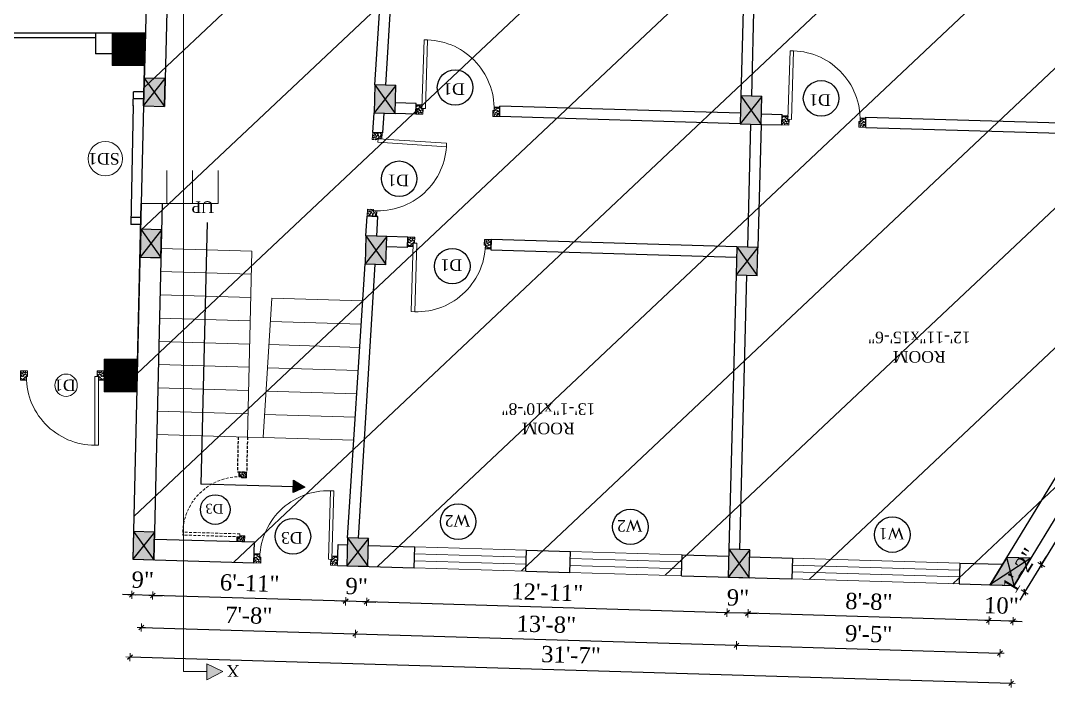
# Model space of a CAD drawing. Header units: inches. Extents: x 4069 to 291496, y -47643 to 12535.
# Drawn here: x 134116.1 to 134558, y -20107.7 to -19820.9 of the extents above; entities that cross this region are included whole.
import ezdxf

# ---------------------------------------------------------------- set-up
doc = ezdxf.new("R2010")
doc.units = ezdxf.units.IN
doc.header["$LTSCALE"] = 5
doc.header["$MEASUREMENT"] = 0
doc.linetypes.add('HIDDEN', pattern=[0.375, 0.25, -0.125])
for name, color, linetype, lineweight in [('A-WALL', 7, 'Continuous', 9), ('Dimension', 7, 'Continuous', 18), ('DOOR', 62, 'Continuous', 0), ('Dw', 2, 'Continuous', 18), ('tefriş', 30, 'Continuous', 9)]:
    doc.layers.add(name, color=color, linetype=linetype, lineweight=lineweight)
doc.layers.add('dim line', color=7, linetype='Continuous', lineweight=15, true_color=0xfab2b2)
doc.layers.add('TEXT', color=6, linetype='Continuous')
doc.layers.add('WALL', color=7, linetype='Continuous')
doc.styles.add('ordinary', font='times.ttf')
doc.dimstyles.new('Copy of 96', dxfattribs={"dimtxt": 7, "dimasz": 4, "dimexe": 0.5, "dimexo": 0.5, "dimgap": 3, "dimtad": 1, "dimdec": 1, "dimzin": 11, "dimdsep": 46, "dimlunit": 4, "dimtxsty": 'ordinary', "dimblk": 'OBLIQUE', "dimcen": 0.09, "dimse1": 1, "dimse2": 1, "dimclrt": 6, "dimazin": 0, "dimtfac": 1, "dimtdec": 1, "dimtix": 1, "dimtmove": 2, "dimatfit": 3, "dimldrblk": 'leader', "dimfxl": 0.5, "dimfxlon": 1, "dimtolj": 1, "dimtzin": 0, "dimarcsym": 0})

# ---------------------------------------------------------------- blocks, each defined once
blk = doc.blocks.new('C1a')
at = {"color": 1, "ltscale": 5}
for p, q in [((18657.75, 4625.76), (18648.75, 4625.76)), ((18648.75, 4625.76), (18648.82, 4613.76)), ((18657.82, 4613.76), (18657.75, 4625.76)), ((18648.82, 4613.76), (18657.82, 4613.76))]:
    blk.add_line(p, q, dxfattribs=at)
blk = doc.blocks.new('c2a')
at = {"color": 1, "ltscale": 5}
for p, q in [((18091.63, 4625.76), (18084.82, 4613.76)), ((18101.98, 4625.76), (18091.63, 4625.76)), ((18095.17, 4613.76), (18101.98, 4625.76)), ((18084.82, 4613.76), (18095.17, 4613.76))]:
    blk.add_line(p, q, dxfattribs=at)
blk = doc.blocks.new('A$C27B36B59')
at = {"layer": 'DOOR'}
for p, q in [((0, 4), (0, 0)), ((2.5, 4), (0, 4)), ((0, 0), (3, 0)), ((2.5, 2.5), (2.5, 4)), ((3, 2.5), (2.5, 2.5)), ((3, 0), (3, 2.5))]:
    blk.add_line(p, q, dxfattribs=at)
for centre, radius, start, end in [((-1.4, -0.54), 4.75, 22.1411, 72.838), ((1.34, 2.09), 1.64, 45.138, 144.8948), ((2.21, 0.3), 2.49, 83.3149, 152.658), ((0.13, 0.37), 2.05, 349.4875, 93.6805), ((1.96, -0.47), 2.01, 58.7447, 166.495), ((-0.06, 0.32), 1.13, 343.542, 86.947), ((2.08, -0.4), 1.17, 38.2816, 160.1519)]:
    blk.add_arc(centre, radius, start, end, dxfattribs=at)
blk = doc.blocks.new('D2')
at = {"layer": 'DOOR'}
for p, q in [((74473.95, 24047.59), (74473.95, 24018.09)), ((74473.95, 24047.59), (74475.45, 24047.59)), ((74475.45, 24047.59), (74475.45, 24018.13))]:
    blk.add_line(p, q, dxfattribs=at)
blk.add_arc((74473.95, 24047.59), 29.5, 180, 272.9146, dxfattribs=at)
at = {"layer": 'DOOR', "xscale": -1, "rotation": 180}
blk.add_blockref('A$C27B36B59', (74441.95, 24050.09), dxfattribs=at)
at = {"layer": 'DOOR', "rotation": 180}
blk.add_blockref('A$C27B36B59', (74477.95, 24050.09), dxfattribs=at)
blk = doc.blocks.new('smalldoor hidden')
at = {"layer": 'DOOR', "linetype": 'HIDDEN'}
for p, q in [((9851.61, -757.15), (9876.16, -757.15)), ((9851.61, -758.4), (9851.61, -757.15)), ((9851.61, -758.4), (9876.19, -758.4))]:
    blk.add_line(p, q, dxfattribs=at)
blk.add_arc((9851.61, -758.4), 24.58, 270, 2.9146, dxfattribs=at)
at = {"layer": 'DOOR', "linetype": 'HIDDEN', "yscale": 0.8333000000020547, "zscale": 0.8333000000002357, "rotation": 270}
for p, xscale in [((9849.52, -755.07), 0.8332999999984168), ((9849.52, -785.07), -0.8332999999984168)]:
    blk.add_blockref('A$C27B36B59', p, dxfattribs=dict(at, xscale=xscale))
blk = doc.blocks.new('x-x')
at = {"ltscale": 5}
for points in [[(11364.03, -701.52), (11364.03, -694.51), (11357.15, -698.09)], [(11364.03, -1135.52), (11364.03, -1128.51), (11357.15, -1132.09)]]:
    blk.add_hatch(color=256, dxfattribs=at).paths.add_polyline_path(points)
for p, q in [((11364.03, -694.51), (11357.15, -698.09)), ((11357.15, -698.09), (11364.03, -701.52)), ((11364.03, -701.52), (11364.03, -694.51)), ((11374.13, -698.09), (11364.03, -698.09)), ((11374.13, -698.09), (11374.13, -1132.09)), ((11364.03, -1128.51), (11357.15, -1132.09)), ((11364.03, -1135.52), (11364.03, -1128.51)), ((11357.15, -1132.09), (11364.03, -1135.52)), ((11374.13, -1132.09), (11364.03, -1132.09))]:
    blk.add_line(p, q, dxfattribs=at)
at = {"layer": 'A-WALL', "color": 1, "ltscale": 5}
blk.add_line((11374.13, -1120.09), (11374.13, -1132.09), dxfattribs=at)
at = {"layer": 'TEXT', "style": 'ordinary'}
for p in [(11350.08, -700.97), (11350.08, -1134.1)]:
    blk.add_text('X', height=5, dxfattribs=at).set_placement(p)
blk = doc.blocks.new('oblique')
at = {"color": 0, "lineweight": -2}
blk.add_line((0.25, 0.25), (-0.25, -0.25), dxfattribs=at)
at = {"layer": 'dim line', "lineweight": 9}
for p, q in [((-0.4375, 0), (0.4375, 0)), ((0, 0.4375), (0, -0.4375))]:
    blk.add_line(p, q, dxfattribs=at)
blk = doc.blocks.new('*D3670')
at = {"layer": 'A-WALL', "color": 0, "lineweight": -2, "ltscale": 50, "transparency": 16777216}
blk.add_line((134664.26, -19875.05), (134554.93, -20054.87), dxfattribs=at)
at = {"layer": 'Defpoints', "color": 0, "ltscale": 50, "transparency": 16777216}
for p in [(134659.69, -19872.27), (134550.37, -20052.09), (134554.93, -20054.87)]:
    blk.add_point(p, dxfattribs=at)
at = {"layer": 'A-WALL', "color": 0, "lineweight": -2, "ltscale": 50, "transparency": 16777216, "xscale": 4, "yscale": 4, "zscale": 4}
for p, rotation in [((134664.26, -19875.05), 58.70147092371825), ((134554.93, -20054.87), 238.7014709237183)]:
    blk.add_blockref('oblique', p, dxfattribs=dict(at, rotation=rotation))
at = {"layer": 'A-WALL', "color": 6, "ltscale": 50, "transparency": 16777216, "insert": (134603.98, -19961.54), "char_height": 7, "attachment_point": 5, "rotation": 58.7015, "style": 'ordinary'}
blk.add_mtext('\\A1;17\'-6"', dxfattribs=at)
blk = doc.blocks.new('_OBLIQUE')
at = {"color": 0, "linetype": 'ByBlock'}
blk.add_line((-0.5, -0.5), (0.5, 0.5), dxfattribs=at)
blk = doc.blocks.new('leader')
at = {"layer": 'Dimension'}
for p, q in [((0, -4.33), (0, 4.33)), ((-4.42, 0), (4.42, 0))]:
    blk.add_line(p, q, dxfattribs=at)
blk = doc.blocks.new('*D3671')
at = {"layer": 'A-WALL', "color": 0, "lineweight": -2, "ltscale": 50, "transparency": 16777216}
for p, q in [((134554.93, -20054.87), (134557.01, -20051.45)), ((134554.93, -20054.87), (134547.76, -20066.66)), ((134547.76, -20066.66), (134545.69, -20070.08))]:
    blk.add_line(p, q, dxfattribs=at)
at = {"layer": 'Defpoints', "color": 0, "ltscale": 50, "transparency": 16777216}
for p in [(134550.37, -20052.09), (134543.2, -20063.88), (134547.76, -20066.66)]:
    blk.add_point(p, dxfattribs=at)
at = {"layer": 'A-WALL', "color": 0, "lineweight": -2, "ltscale": 50, "transparency": 16777216, "xscale": 4, "yscale": 4, "zscale": 4}
for p, rotation in [((134554.93, -20054.87), 238.7014709237183), ((134547.76, -20066.66), 58.70147092371821)]:
    blk.add_blockref('oblique', p, dxfattribs=dict(at, rotation=rotation))
at = {"layer": 'A-WALL', "color": 6, "ltscale": 50, "transparency": 16777216, "insert": (134545.79, -20057.38), "char_height": 7, "attachment_point": 5, "rotation": 58.7015, "style": 'ordinary'}
blk.add_mtext('\\A1;1\'-2"', dxfattribs=at)
blk = doc.blocks.new('*D3672')
at = {"layer": 'A-WALL', "color": 0, "lineweight": -2, "ltscale": 50, "transparency": 16777216}
blk.add_line((134566.57, -20070.01), (134683.06, -19878.4), dxfattribs=at)
at = {"layer": 'Defpoints', "color": 0, "ltscale": 50, "transparency": 16777216}
for p in [(134663.28, -19866.38), (134683.06, -19878.4), (134546.78, -20057.99)]:
    blk.add_point(p, dxfattribs=at)
at = {"layer": 'A-WALL', "color": 0, "lineweight": -2, "ltscale": 50, "transparency": 16777216, "xscale": 4, "yscale": 4, "zscale": 4}
for p, rotation in [((134683.06, -19878.4), 58.70147092241123), ((134566.57, -20070.01), 238.7014709224112)]:
    blk.add_blockref('oblique', p, dxfattribs=dict(at, rotation=rotation))
at = {"layer": 'A-WALL', "color": 6, "ltscale": 50, "transparency": 16777216, "insert": (134619.21, -19970.8), "char_height": 7, "attachment_point": 5, "rotation": 58.7015, "style": 'ordinary'}
blk.add_mtext('\\A1;18\'-8"', dxfattribs=at)
blk = doc.blocks.new('*D3528')
at = {"layer": 'A-WALL', "color": 0, "lineweight": -2, "ltscale": 50, "transparency": 16777216}
blk.add_line((134778.9, -19752.29), (134576.97, -20084.42), dxfattribs=at)
at = {"layer": 'Defpoints', "color": 0, "ltscale": 50, "transparency": 16777216}
for p in [(134745.12, -19731.76), (134543.2, -20063.88), (134576.97, -20084.42)]:
    blk.add_point(p, dxfattribs=at)
at = {"layer": 'A-WALL', "color": 0, "lineweight": -2, "ltscale": 50, "transparency": 16777216, "xscale": 4, "yscale": 4, "zscale": 4}
for p, rotation in [((134778.9, -19752.29), 58.70147092240746), ((134576.97, -20084.42), 238.7014709224074)]:
    blk.add_blockref('oblique', p, dxfattribs=dict(at, rotation=rotation))
at = {"layer": 'A-WALL', "color": 6, "ltscale": 50, "transparency": 16777216, "insert": (134672.33, -19914.95), "char_height": 7, "attachment_point": 5, "rotation": 58.7015, "style": 'ordinary'}
blk.add_mtext('\\A1;32\'-5"', dxfattribs=at)
blk = doc.blocks.new('*D3674')
at = {"layer": 'A-WALL', "color": 0, "lineweight": -2, "ltscale": 50, "transparency": 16777216}
for p, q in [((134532.4, -20078.88), (134528.4, -20078.76)), ((134542.74, -20079.19), (134532.4, -20078.88)), ((134542.74, -20079.19), (134546.74, -20079.31))]:
    blk.add_line(p, q, dxfattribs=at)
at = {"layer": 'Defpoints', "color": 0, "ltscale": 50, "transparency": 16777216}
for p in [(134532.85, -20063.57), (134543.2, -20063.88), (134532.4, -20078.88)]:
    blk.add_point(p, dxfattribs=at)
at = {"layer": 'A-WALL', "color": 0, "lineweight": -2, "ltscale": 50, "transparency": 16777216, "xscale": 4, "yscale": 4, "zscale": 4}
for p, rotation in [((134532.4, -20078.88), 358.2899854281655), ((134542.74, -20079.19), 178.2899854281655)]:
    blk.add_blockref('oblique', p, dxfattribs=dict(at, rotation=rotation))
at = {"layer": 'A-WALL', "color": 6, "ltscale": 50, "transparency": 16777216, "insert": (134537.77, -20072.48), "char_height": 7, "attachment_point": 5, "rotation": 358.29, "style": 'ordinary'}
blk.add_mtext('\\A1;10"', dxfattribs=at)
blk = doc.blocks.new('*D3675')
at = {"layer": 'A-WALL', "color": 0, "lineweight": -2, "ltscale": 50, "transparency": 16777216}
blk.add_line((134532.4, -20078.88), (134428.79, -20075.79), dxfattribs=at)
at = {"layer": 'Defpoints', "color": 0, "ltscale": 50, "transparency": 16777216}
for p in [(134429.25, -20060.48), (134532.85, -20063.57), (134428.79, -20075.79)]:
    blk.add_point(p, dxfattribs=at)
at = {"layer": 'A-WALL', "color": 0, "lineweight": -2, "ltscale": 50, "transparency": 16777216, "xscale": 4, "yscale": 4, "zscale": 4}
for p, rotation in [((134428.79, -20075.79), 178.289985428096), ((134532.4, -20078.88), 358.289985428096)]:
    blk.add_blockref('oblique', p, dxfattribs=dict(at, rotation=rotation))
at = {"layer": 'A-WALL', "color": 6, "ltscale": 50, "transparency": 16777216, "insert": (134480.79, -20070.78), "char_height": 7, "attachment_point": 5, "rotation": 358.29, "style": 'ordinary'}
blk.add_mtext('\\A1;8\'-8"', dxfattribs=at)
blk = doc.blocks.new('*D3676')
at = {"layer": 'A-WALL', "color": 0, "lineweight": -2, "ltscale": 50, "transparency": 16777216}
for p, q in [((134419.8, -20075.52), (134415.8, -20075.4)), ((134428.79, -20075.79), (134419.8, -20075.52)), ((134428.79, -20075.79), (134432.79, -20075.91))]:
    blk.add_line(p, q, dxfattribs=at)
at = {"layer": 'Defpoints', "color": 0, "ltscale": 50, "transparency": 16777216}
for p in [(134420.25, -20060.21), (134429.25, -20060.48), (134419.8, -20075.52)]:
    blk.add_point(p, dxfattribs=at)
at = {"layer": 'A-WALL', "color": 0, "lineweight": -2, "ltscale": 50, "transparency": 16777216, "xscale": 4, "yscale": 4, "zscale": 4}
for p, rotation in [((134419.8, -20075.52), 358.289985428096), ((134428.79, -20075.79), 178.289985428096)]:
    blk.add_blockref('oblique', p, dxfattribs=dict(at, rotation=rotation))
at = {"layer": 'A-WALL', "color": 6, "ltscale": 50, "transparency": 16777216, "insert": (134424.49, -20069.08), "char_height": 7, "attachment_point": 5, "rotation": 358.29, "style": 'ordinary'}
blk.add_mtext('\\A1;9"', dxfattribs=at)
blk = doc.blocks.new('*D3677')
at = {"layer": 'A-WALL', "color": 0, "lineweight": -2, "ltscale": 50, "transparency": 16777216}
blk.add_line((134419.8, -20075.52), (134264.87, -20070.89), dxfattribs=at)
at = {"layer": 'Defpoints', "color": 0, "ltscale": 50, "transparency": 16777216}
for p in [(134265.32, -20055.59), (134420.25, -20060.21), (134264.87, -20070.89)]:
    blk.add_point(p, dxfattribs=at)
at = {"layer": 'A-WALL', "color": 0, "lineweight": -2, "ltscale": 50, "transparency": 16777216, "xscale": 4, "yscale": 4, "zscale": 4}
for p, rotation in [((134264.87, -20070.89), 178.289985428096), ((134419.8, -20075.52), 358.289985428096)]:
    blk.add_blockref('oblique', p, dxfattribs=dict(at, rotation=rotation))
at = {"layer": 'A-WALL', "color": 6, "ltscale": 50, "transparency": 16777216, "insert": (134342.53, -20066.71), "char_height": 7, "attachment_point": 5, "rotation": 358.29, "style": 'ordinary'}
blk.add_mtext('\\A1;12\'-11"', dxfattribs=at)
blk = doc.blocks.new('*D3678')
at = {"layer": 'A-WALL', "color": 0, "lineweight": -2, "ltscale": 50, "transparency": 16777216}
for p, q in [((134255.87, -20070.62), (134251.87, -20070.5)), ((134264.87, -20070.89), (134255.87, -20070.62)), ((134264.87, -20070.89), (134268.86, -20071.01))]:
    blk.add_line(p, q, dxfattribs=at)
at = {"layer": 'Defpoints', "color": 0, "ltscale": 50, "transparency": 16777216}
for p in [(134256.33, -20055.32), (134265.32, -20055.59), (134255.87, -20070.62)]:
    blk.add_point(p, dxfattribs=at)
at = {"layer": 'A-WALL', "color": 0, "lineweight": -2, "ltscale": 50, "transparency": 16777216, "xscale": 4, "yscale": 4, "zscale": 4}
for p, rotation in [((134255.87, -20070.62), 358.289985428096), ((134264.87, -20070.89), 178.289985428096)]:
    blk.add_blockref('oblique', p, dxfattribs=dict(at, rotation=rotation))
at = {"layer": 'A-WALL', "color": 6, "ltscale": 50, "transparency": 16777216, "insert": (134260.56, -20064.19), "char_height": 7, "attachment_point": 5, "rotation": 358.29, "style": 'ordinary'}
blk.add_mtext('\\A1;9"', dxfattribs=at)
blk = doc.blocks.new('*D3679')
at = {"layer": 'A-WALL', "color": 0, "lineweight": -2, "ltscale": 50, "transparency": 16777216}
blk.add_line((134255.87, -20070.62), (134172.91, -20068.15), dxfattribs=at)
at = {"layer": 'Defpoints', "color": 0, "ltscale": 50, "transparency": 16777216}
for p in [(134173.36, -20052.84), (134256.33, -20055.32), (134172.91, -20068.15)]:
    blk.add_point(p, dxfattribs=at)
at = {"layer": 'A-WALL', "color": 0, "lineweight": -2, "ltscale": 50, "transparency": 16777216, "xscale": 4, "yscale": 4, "zscale": 4}
for p, rotation in [((134172.91, -20068.15), 178.289985428096), ((134255.87, -20070.62), 358.289985428096)]:
    blk.add_blockref('oblique', p, dxfattribs=dict(at, rotation=rotation))
at = {"layer": 'A-WALL', "color": 6, "ltscale": 50, "transparency": 16777216, "insert": (134214.58, -20062.83), "char_height": 7, "attachment_point": 5, "rotation": 358.29, "style": 'ordinary'}
blk.add_mtext('\\A1;6\'-11"', dxfattribs=at)
blk = doc.blocks.new('*D3680')
at = {"layer": 'A-WALL', "color": 0, "lineweight": -2, "ltscale": 50, "transparency": 16777216}
for p, q in [((134163.91, -20067.88), (134159.91, -20067.76)), ((134172.91, -20068.15), (134163.91, -20067.88)), ((134172.91, -20068.15), (134176.91, -20068.27))]:
    blk.add_line(p, q, dxfattribs=at)
at = {"layer": 'Defpoints', "color": 0, "ltscale": 50, "transparency": 16777216}
for p in [(134164.37, -20052.57), (134173.36, -20052.84), (134163.91, -20067.88)]:
    blk.add_point(p, dxfattribs=at)
at = {"layer": 'A-WALL', "color": 0, "lineweight": -2, "ltscale": 50, "transparency": 16777216, "xscale": 4, "yscale": 4, "zscale": 4}
for p, rotation in [((134163.91, -20067.88), 358.289985428096), ((134172.91, -20068.15), 178.289985428096)]:
    blk.add_blockref('oblique', p, dxfattribs=dict(at, rotation=rotation))
at = {"layer": 'A-WALL', "color": 6, "ltscale": 50, "transparency": 16777216, "insert": (134168.61, -20061.45), "char_height": 7, "attachment_point": 5, "rotation": 358.29, "style": 'ordinary'}
blk.add_mtext('\\A1;9"', dxfattribs=at)
blk = doc.blocks.new('*D3681')
at = {"layer": 'A-WALL', "color": 0, "lineweight": -2, "ltscale": 50, "transparency": 16777216}
blk.add_line((134167.99, -20081.91), (134259.95, -20084.65), dxfattribs=at)
at = {"layer": 'Defpoints', "color": 0, "ltscale": 50, "transparency": 16777216}
for p in [(134168.87, -20052.71), (134260.83, -20055.45), (134259.95, -20084.65)]:
    blk.add_point(p, dxfattribs=at)
at = {"layer": 'A-WALL', "color": 0, "lineweight": -2, "ltscale": 50, "transparency": 16777216, "xscale": 4, "yscale": 4, "zscale": 4}
for p, rotation in [((134167.99, -20081.91), 178.2899854281411), ((134259.95, -20084.65), 358.2899854281411)]:
    blk.add_blockref('oblique', p, dxfattribs=dict(at, rotation=rotation))
at = {"layer": 'A-WALL', "color": 6, "ltscale": 50, "transparency": 16777216, "insert": (134214.17, -20076.71), "char_height": 7, "attachment_point": 5, "rotation": 358.29, "style": 'ordinary'}
blk.add_mtext('\\A1;7\'-8"', dxfattribs=at)
blk = doc.blocks.new('*D3682')
at = {"layer": 'A-WALL', "color": 0, "lineweight": -2, "ltscale": 50, "transparency": 16777216}
blk.add_line((134259.95, -20084.65), (134423.88, -20089.55), dxfattribs=at)
at = {"layer": 'Defpoints', "color": 0, "ltscale": 50, "transparency": 16777216}
for p in [(134260.83, -20055.45), (134424.75, -20060.35), (134423.88, -20089.55)]:
    blk.add_point(p, dxfattribs=at)
at = {"layer": 'A-WALL', "color": 0, "lineweight": -2, "ltscale": 50, "transparency": 16777216, "xscale": 4, "yscale": 4, "zscale": 4}
for p, rotation in [((134259.95, -20084.65), 178.289985428096), ((134423.88, -20089.55), 358.289985428096)]:
    blk.add_blockref('oblique', p, dxfattribs=dict(at, rotation=rotation))
at = {"layer": 'A-WALL', "color": 6, "ltscale": 50, "transparency": 16777216, "insert": (134342.11, -20080.54), "char_height": 7, "attachment_point": 5, "rotation": 358.29, "style": 'ordinary'}
blk.add_mtext('\\A1;13\'-8"', dxfattribs=at)
blk = doc.blocks.new('*D3683')
at = {"layer": 'A-WALL', "color": 0, "lineweight": -2, "ltscale": 50, "transparency": 16777216}
blk.add_line((134423.88, -20089.55), (134537.15, -20092.93), dxfattribs=at)
at = {"layer": 'Defpoints', "color": 0, "ltscale": 50, "transparency": 16777216}
for p in [(134424.75, -20060.35), (134538.03, -20063.73), (134537.15, -20092.93)]:
    blk.add_point(p, dxfattribs=at)
at = {"layer": 'A-WALL', "color": 0, "lineweight": -2, "ltscale": 50, "transparency": 16777216, "xscale": 4, "yscale": 4, "zscale": 4}
for p, rotation in [((134423.88, -20089.55), 178.289985428096), ((134537.15, -20092.93), 358.289985428096)]:
    blk.add_blockref('oblique', p, dxfattribs=dict(at, rotation=rotation))
at = {"layer": 'A-WALL', "color": 6, "ltscale": 50, "transparency": 16777216, "insert": (134480.71, -20084.67), "char_height": 7, "attachment_point": 5, "rotation": 358.29, "style": 'ordinary'}
blk.add_mtext('\\A1;9\'-5"', dxfattribs=at)
blk = doc.blocks.new('*D3529')
at = {"layer": 'A-WALL', "color": 0, "lineweight": -2, "ltscale": 50, "transparency": 16777216}
blk.add_line((134541.94, -20105.92), (134163.11, -20094.61), dxfattribs=at)
at = {"layer": 'Defpoints', "color": 0, "ltscale": 50, "transparency": 16777216}
for p in [(134164.37, -20052.57), (134543.2, -20063.88), (134163.11, -20094.61)]:
    blk.add_point(p, dxfattribs=at)
at = {"layer": 'A-WALL', "color": 0, "lineweight": -2, "ltscale": 50, "transparency": 16777216, "xscale": 4, "yscale": 4, "zscale": 4}
for p, rotation in [((134163.11, -20094.61), 178.289985428096), ((134541.94, -20105.92), 358.289985428096)]:
    blk.add_blockref('oblique', p, dxfattribs=dict(at, rotation=rotation))
at = {"layer": 'A-WALL', "color": 6, "ltscale": 50, "transparency": 16777216, "insert": (134352.72, -20093.7), "char_height": 7, "attachment_point": 5, "rotation": 358.29, "style": 'ordinary'}
blk.add_mtext('\\A1;31\'-7"', dxfattribs=at)

msp = doc.modelspace()

# ---------------------------------------------------------------- hatches: boundary and pattern name
at = {"layer": 'A-WALL', "ltscale": 5}
h = msp.add_hatch(dxfattribs=at)
h.set_pattern_fill('ANSI31', color=256, angle=180)
h.set_pattern_definition([(225, (158701.09888, -18336.53164), (0.08838834765, -0.08838834765), [])])
h.paths.add_polyline_path([(134169.39975, -19840.25278), (134169.39975, -19826.25278), (134155.39975, -19826.25278), (134155.39975, -19840.25278)])
h = msp.add_hatch(dxfattribs=at)
h.set_pattern_fill('ANSI31', color=256, angle=180)
h.set_pattern_definition([(225, (158588.15317, -18327.81397), (0.08838834765, -0.08838834765), [])])
h.paths.add_polyline_path([(134166.07515, -19966.53511), (134152.07515, -19966.53511), (134152.07515, -19980.53511), (134166.07515, -19980.53511)])
at = {"layer": 'WALL', "linetype": 'ByBlock', "ltscale": 5, "true_color": 0xf8991e}
h = msp.add_hatch(dxfattribs=at)
h.set_pattern_fill('ANSI31', color=30, scale=350, angle=178.2899854)
h.set_pattern_definition([(223.29, (141109.413, -22507.965), (29.999, -31.8453), [])])
h.paths.add_polyline_path([(134745.12101, -19731.75985), (134543.19912, -20063.88222), (134164.36791, -20052.5725), (134172.19714, -19720.65831), (134172.37619, -19714.66098)])
h = msp.add_hatch(color=30, dxfattribs=at)
h.dxf.hatch_style = 1
h.paths.add_polyline_path([(134169.27239, -19845.62669), (134173.62831, -19851.7594), (134178.26855, -19845.89526)])
h.paths.add_polyline_path([(134169.27239, -19845.62669), (134168.98807, -19857.62355), (134173.62831, -19851.7594)])
h.paths.add_polyline_path([(134168.98807, -19857.62355), (134177.98423, -19857.89212), (134173.62831, -19851.7594)])
h.paths.add_polyline_path([(134173.62831, -19851.7594), (134177.98423, -19857.89212), (134178.26855, -19845.89526)])
h = msp.add_hatch(color=30, dxfattribs=at)
h.dxf.hatch_style = 1
h.paths.add_polyline_path([(134272.75482, -19854.71875), (134277.43186, -19848.85571), (134268.43587, -19848.58714)])
h.paths.add_polyline_path([(134268.43587, -19848.58714), (134268.07777, -19860.5818), (134272.75482, -19854.71875)])
h.paths.add_polyline_path([(134272.75482, -19854.71875), (134268.07777, -19860.5818), (134277.07377, -19860.85036)])
h.paths.add_polyline_path([(134277.07377, -19860.85036), (134277.43186, -19848.85571), (134272.75482, -19854.71875)])
h = msp.add_hatch(color=30, dxfattribs=at)
h.dxf.hatch_style = 1
h.paths.add_polyline_path([(134430.10496, -19859.41632), (134434.782, -19853.55328), (134425.78601, -19853.28471)])
h.paths.add_polyline_path([(134425.78601, -19853.28471), (134425.42791, -19865.27937), (134430.10496, -19859.41632)])
h.paths.add_polyline_path([(134430.10496, -19859.41632), (134425.42791, -19865.27937), (134434.42391, -19865.54793)])
h.paths.add_polyline_path([(134434.42391, -19865.54793), (134434.782, -19853.55328), (134430.10496, -19859.41632)])
h = msp.add_hatch(color=30, dxfattribs=at)
h.dxf.hatch_style = 1
h.paths.add_polyline_path([(134167.73233, -19910.60967), (134172.08826, -19916.74239), (134176.7285, -19910.87825)])
h.paths.add_polyline_path([(134167.73233, -19910.60967), (134167.44802, -19922.60653), (134172.08826, -19916.74239)])
h.paths.add_polyline_path([(134167.44802, -19922.60653), (134176.44418, -19922.8751), (134172.08826, -19916.74239)])
h.paths.add_polyline_path([(134172.08826, -19916.74239), (134176.44418, -19922.8751), (134176.7285, -19910.87825)])
h = msp.add_hatch(color=30, dxfattribs=at)
h.dxf.hatch_style = 1
h.paths.add_polyline_path([(134268.8379, -19919.63078), (134273.51494, -19913.76773), (134264.51895, -19913.49916)])
h.paths.add_polyline_path([(134264.51895, -19913.49916), (134264.16086, -19925.49382), (134268.8379, -19919.63078)])
h.paths.add_polyline_path([(134268.8379, -19919.63078), (134264.16086, -19925.49382), (134273.15685, -19925.76239)])
h.paths.add_polyline_path([(134273.15685, -19925.76239), (134273.51494, -19913.76773), (134268.8379, -19919.63078)])
h = msp.add_hatch(color=30, dxfattribs=at)
h.dxf.hatch_style = 1
h.paths.add_polyline_path([(134428.38031, -19924.39379), (134433.05735, -19918.53075), (134424.06136, -19918.26218)])
h.paths.add_polyline_path([(134424.06136, -19918.26218), (134423.70327, -19930.25684), (134428.38031, -19924.39379)])
h.paths.add_polyline_path([(134428.38031, -19924.39379), (134423.70327, -19930.25684), (134432.69926, -19930.52541)])
h.paths.add_polyline_path([(134432.69926, -19930.52541), (134433.05735, -19918.53075), (134428.38031, -19924.39379)])
at = {"layer": 'WALL', "linetype": 'ByBlock', "ltscale": 5}
msp.add_hatch(color=2, dxfattribs=at).paths.add_polyline_path([(134238.22087, -20021.59751), (134233.29019, -20023.85397), (134233.4468, -20018.60806)])
at = {"layer": 'WALL', "linetype": 'ByBlock', "ltscale": 5, "true_color": 0xf8991e}
h = msp.add_hatch(color=30, dxfattribs=at)
h.dxf.hatch_style = 1
h.paths.add_polyline_path([(134164.65223, -20040.57564), (134169.00815, -20046.70835), (134173.64839, -20040.84421)])
h.paths.add_polyline_path([(134164.65223, -20040.57564), (134164.36791, -20052.5725), (134169.00815, -20046.70835)])
h.paths.add_polyline_path([(134164.36791, -20052.5725), (134173.36407, -20052.84107), (134169.00815, -20046.70835)])
h.paths.add_polyline_path([(134169.00815, -20046.70835), (134173.36407, -20052.84107), (134173.64839, -20040.84421)])
h = msp.add_hatch(color=30, dxfattribs=at)
h.dxf.hatch_style = 1
h.paths.add_polyline_path([(134261.00406, -20049.45482), (134265.68111, -20043.59178), (134256.68511, -20043.32321)])
h.paths.add_polyline_path([(134256.68511, -20043.32321), (134256.32702, -20055.31787), (134261.00406, -20049.45482)])
h.paths.add_polyline_path([(134261.00406, -20049.45482), (134256.32702, -20055.31787), (134265.32301, -20055.58643)])
h.paths.add_polyline_path([(134265.32301, -20055.58643), (134265.68111, -20043.59178), (134261.00406, -20049.45482)])
h = msp.add_hatch(color=30, dxfattribs=at)
h.dxf.hatch_style = 1
h.paths.add_polyline_path([(134424.93103, -20054.34874), (134429.60807, -20048.4857), (134420.61208, -20048.21713)])
h.paths.add_polyline_path([(134420.61208, -20048.21713), (134420.25399, -20060.21178), (134424.93103, -20054.34874)])
h.paths.add_polyline_path([(134424.93103, -20054.34874), (134420.25399, -20060.21178), (134429.24998, -20060.48035)])
h.paths.add_polyline_path([(134429.24998, -20060.48035), (134429.60807, -20048.4857), (134424.93103, -20054.34874)])
h = msp.add_hatch(color=30, dxfattribs=at)
h.dxf.hatch_style = 1
h.paths.add_polyline_path([(134541.61101, -20057.83213), (134540.0229, -20051.78205), (134532.85408, -20063.57337)])
h.paths.add_polyline_path([(134541.61101, -20057.83213), (134532.85408, -20063.57337), (134543.19912, -20063.88222)])
h.paths.add_polyline_path([(134543.19912, -20063.88222), (134550.36795, -20052.09089), (134541.61101, -20057.83213)])
h.paths.add_polyline_path([(134541.61101, -20057.83213), (134550.36795, -20052.09089), (134540.0229, -20051.78205)])

# ---------------------------------------------------------------- linework, layer by layer
at = {"color": 1, "ltscale": 5}
for p, q in [((134168.98807, -19857.62355), (134178.26855, -19845.89526)), ((134169.27239, -19845.62669), (134177.98423, -19857.89212)), ((134277.43186, -19848.85571), (134268.07777, -19860.5818)), ((134268.43587, -19848.58714), (134277.07377, -19860.85036)), ((134434.782, -19853.55328), (134425.42791, -19865.27937)), ((134425.78601, -19853.28471), (134434.42391, -19865.54793)), ((134176.7285, -19910.87825), (134167.44802, -19922.60653)), ((134167.73233, -19910.60967), (134176.44418, -19922.8751)), ((134273.51494, -19913.76773), (134264.16086, -19925.49382)), ((134264.51895, -19913.49916), (134273.15685, -19925.76239)), ((134433.05735, -19918.53075), (134423.70327, -19930.25684)), ((134424.06136, -19918.26218), (134432.69926, -19930.52541)), ((134259.64438, -19991.38846), (134259.97879, -19991.40968)), ((134173.64839, -20040.84421), (134164.36791, -20052.5725)), ((134164.65223, -20040.57564), (134173.36407, -20052.84107)), ((134265.68111, -20043.59178), (134256.32702, -20055.31787)), ((134256.68511, -20043.32321), (134265.32301, -20055.58643)), ((134429.60807, -20048.4857), (134420.25399, -20060.21178)), ((134420.61208, -20048.21713), (134429.24998, -20060.48035)), ((134550.36795, -20052.09089), (134532.85408, -20063.57337)), ((134543.19912, -20063.88222), (134540.0229, -20051.78205))]:
    msp.add_line(p, q, dxfattribs=at)
at = {"layer": 'A-WALL', "lineweight": 30}
for p, q in [((134172.37619, -19714.66098), (134169.73154, -19826.25278)), ((134181.37235, -19714.92956), (134177.98423, -19857.89212)), ((134268.43587, -19848.58714), (134275.97187, -19729.7591)), ((134273.11638, -19848.72687), (134280.28735, -19729.88794)), ((134428.90376, -19734.32477), (134425.78601, -19853.28471)), ((134433.42158, -19734.45965), (134430.26415, -19853.4184)), ((134734.77596, -19731.45101), (134532.85408, -20063.57337)), ((134745.12101, -19731.75985), (134543.19912, -20063.88222)), ((133802.93592, -19826.25278), (134169.73154, -19826.25278)), ((134052.29432, -19828.25278), (134148.29432, -19828.25278)), ((134148.29432, -19826.25278), (134148.29432, -19835.25278)), ((134168.98807, -19857.62355), (134169.73154, -19826.25278)), ((134169.73154, -19826.25278), (134168.98807, -19857.62355)), ((134155.39975, -19835.25278), (134148.29432, -19835.25278)), ((134286.20404, -19856.62094), (134277.20805, -19856.35237)), ((134286.06976, -19861.11893), (134286.20404, -19856.62094)), ((134322.05373, -19862.19321), (134322.18801, -19857.69521)), ((134425.58202, -19860.78196), (134322.18801, -19857.69521)), ((134267.50702, -19869.06854), (134268.07777, -19860.5818)), ((134271.88104, -19869.19913), (134272.39325, -19860.71063)), ((134286.06976, -19861.11893), (134277.07377, -19860.85036)), ((134425.44774, -19865.27996), (134322.05373, -19862.19321)), ((134434.55819, -19861.04994), (134443.55418, -19861.31851)), ((134443.4199, -19865.8165), (134443.55418, -19861.31851)), ((134479.40387, -19866.89078), (134479.53815, -19862.39278)), ((134479.53815, -19862.39278), (134575.06205, -19865.24458)), ((134429.9254, -19865.43191), (134428.55885, -19918.41472)), ((134434.42391, -19865.54793), (134433.05735, -19918.53075)), ((134434.42391, -19865.54793), (134443.4199, -19865.8165)), ((134479.40387, -19866.89078), (134574.92777, -19869.74257)), ((134271.88104, -19869.19913), (134267.50702, -19869.06854)), ((134167.9927, -19899.62355), (134164.36791, -20052.5725)), ((134166.07515, -19980.53511), (134167.9927, -19899.62355)), ((134176.99523, -19899.62355), (134173.36407, -20052.84107)), ((134264.51895, -19913.49916), (134265.0897, -19905.01242)), ((134269.71167, -19905.1504), (134265.0897, -19905.01242)), ((134269.19946, -19913.6389), (134269.71167, -19905.1504)), ((134282.51093, -19914.0363), (134273.51494, -19913.76773)), ((134282.37665, -19918.5343), (134282.51093, -19914.0363)), ((134318.36062, -19919.60857), (134318.4949, -19915.11057)), ((134424.06136, -19918.26218), (134318.4949, -19915.11057)), ((134282.37665, -19918.5343), (134273.38066, -19918.26573)), ((134423.92708, -19922.76018), (134318.36062, -19919.60857)), ((134256.68511, -20043.32321), (134264.16086, -19925.49382)), ((134261.36563, -20043.46294), (134268.47634, -19925.62265)), ((134423.70327, -19930.25684), (134420.61208, -20048.21713)), ((134428.22112, -19930.39172), (134425.09023, -20048.35082)), ((134173.57731, -20043.84343), (134216.61332, -20045.12823)), ((134216.34475, -20054.12423), (134216.61332, -20045.12823)), ((134252.32872, -20055.1985), (134252.59729, -20046.20251)), ((134252.59729, -20046.20251), (134256.59559, -20046.32187)), ((134265.59158, -20046.59044), (134285.58268, -20047.18726)), ((134285.31411, -20056.18325), (134285.58268, -20047.18726)), ((134333.29273, -20057.61562), (134333.5613, -20048.61963)), ((134333.5613, -20048.61963), (134352.55284, -20049.18661)), ((134352.28427, -20058.1826), (134352.55284, -20049.18661)), ((134164.36791, -20052.5725), (134216.34475, -20054.12423)), ((134400.26289, -20059.61496), (134400.53146, -20050.61897)), ((134400.53146, -20050.61897), (134420.52256, -20051.21579)), ((134429.51855, -20051.48436), (134447.89065, -20052.03284)), ((134447.89065, -20052.03284), (134447.62208, -20061.02884)), ((134252.32872, -20055.1985), (134256.32702, -20055.31787)), ((134256.32702, -20055.31787), (134285.31411, -20056.18325)), ((134333.29273, -20057.61562), (134352.28427, -20058.1826)), ((134519.85859, -20054.18139), (134519.59002, -20063.17739)), ((134519.85859, -20054.18139), (134538.23069, -20054.72988)), ((134400.26289, -20059.61496), (134447.62208, -20061.02884)), ((134519.59002, -20063.17739), (134543.19912, -20063.88222))]:
    msp.add_line(p, q, dxfattribs=at)
at = {"layer": 'A-WALL', "ltscale": 5}
for p, q in [((134178.9927, -19899.62355), (134178.9927, -19885.3531)), ((134189.9927, -19899.62355), (134189.9927, -19885.3531)), ((134200.9927, -19899.62355), (134200.9927, -19885.3531)), ((134176.99523, -19899.62355), (134167.9927, -19899.62355)), ((134167.9927, -19899.62355), (134200.9927, -19899.62355)), ((134152.07515, -19980.53511), (134166.07515, -19980.53511))]:
    msp.add_line(p, q, dxfattribs=at)
at = {"layer": 'A-WALL', "linetype": 'HIDDEN', "lineweight": 30}
for p, q in [((134209.62784, -19999.89971), (134209.27184, -20014.92087)), ((134213.62613, -20000.01908), (134213.27014, -20015.04024)), ((134209.27184, -20014.92087), (134213.27014, -20015.04024))]:
    msp.add_line(p, q, dxfattribs=at)
at = {"layer": 'A-WALL', "ltscale": 5}
for points in [[(134169.39975, -19840.25278), (134155.39975, -19840.25278), (134155.39975, -19826.25278), (134169.39975, -19826.25278)], [(134166.07515, -19966.53511), (134152.07515, -19966.53511), (134152.07515, -19980.53511), (134166.07515, -19980.53511)]]:
    msp.add_lwpolyline(points, close=True, dxfattribs=at)
for centre, radius in [((134152.52105, -19880.33223), 7.38406), ((134135.62754, -19977.76215), 4.82435)]:
    msp.add_circle(centre, radius, dxfattribs=at)
at = {"layer": 'Dw', "color": 3}
for p, q in [((134333.5613, -20048.61963), (134285.58268, -20047.18726)), ((134352.55284, -20049.18661), (134400.53146, -20050.61897)), ((134333.38225, -20054.61696), (134285.40363, -20053.18459)), ((134333.47178, -20051.61829), (134285.49315, -20050.18593)), ((134352.46332, -20052.18527), (134400.44194, -20053.61764)), ((134519.85859, -20054.18139), (134447.89065, -20052.03284)), ((134333.29273, -20057.61562), (134285.31411, -20056.18325)), ((134352.37379, -20055.18393), (134400.35242, -20056.6163)), ((134519.67954, -20060.17872), (134447.71161, -20058.03017)), ((134519.76907, -20057.18006), (134447.80113, -20055.03151)), ((134352.28427, -20058.1826), (134400.26289, -20059.61496)), ((134519.59002, -20063.17739), (134447.62208, -20061.02884))]:
    msp.add_line(p, q, dxfattribs=at)
at = {"layer": 'tefriş', "ltscale": 5}
for p, q in [((134176.53895, -19918.87623), (134215.52158, -19920.04002)), ((134215.52158, -19920.04002), (134213.62613, -20000.01908)), ((134176.30203, -19928.87323), (134215.28466, -19930.03703)), ((134176.06511, -19938.87023), (134215.04774, -19940.03403)), ((134224.16456, -19940.30696), (134220.36334, -20000.22021)), ((134224.16456, -19940.30696), (134263.14719, -19941.47076)), ((134175.82818, -19948.86724), (134214.81081, -19950.03104)), ((134223.52747, -19950.34857), (134262.5101, -19951.51236)), ((134175.59126, -19958.86424), (134214.57389, -19960.02804)), ((134222.89749, -19960.27805), (134261.88012, -19961.44184)), ((134175.35429, -19968.86314), (134214.33692, -19970.02693)), ((134222.26181, -19970.29723), (134261.24445, -19971.46102)), ((134175.11742, -19978.85825), (134214.10005, -19980.02205)), ((134221.62899, -19980.27156), (134260.61162, -19981.43535)), ((134174.88049, -19988.85525), (134213.86312, -19990.01905)), ((134220.99616, -19990.24588), (134259.97879, -19991.40968)), ((134174.6435, -19998.85528), (134213.62613, -20000.01908)), ((134220.36334, -20000.22021), (134213.62613, -20000.01908)), ((134220.36334, -20000.22021), (134259.34597, -20001.38401))]:
    msp.add_line(p, q, dxfattribs=at)
at = {"layer": 'TEXT'}
for centre, radius in [((134302.89173, -19849.69622), 7.64038), ((134460.24187, -19854.39379), 7.64038), ((134278.83864, -19888.94193), 7.64038), ((134301.67293, -19926.53329), 7.64038), ((134199.78692, -20031.1926), 6.36673), ((134304.21371, -20036.38965), 7.64038), ((134378.24847, -20038.5999), 7.64038), ((134233.16672, -20042.70151), 7.64038), ((134490.85006, -20041.96153), 7.64038)]:
    msp.add_circle(centre, radius, dxfattribs=at)
at = {"layer": 'WALL', "color": 2, "linetype": 'ByBlock'}
for p, q in [((134164.48681, -19857.62355), (134164.629, -19851.62355)), ((134169.05917, -19854.62355), (134164.55791, -19854.62355)), ((134169.13027, -19851.62355), (134164.61601, -19851.62355)), ((134164.48933, -19857.51693), (134163.49188, -19908.62355)), ((134168.98807, -19857.62355), (134167.9927, -19899.62355)), ((134167.8505, -19905.62355), (134163.55043, -19905.62355)), ((134167.7794, -19908.62355), (134163.49188, -19908.62355))]:
    msp.add_line(p, q, dxfattribs=at)
at = {"layer": 'WALL', "color": 2, "linetype": 'ByBlock', "ltscale": 5}
for p, q in [((134196.30869, -19907.70987), (134193.64117, -20020.26662)), ((134233.36189, -20021.45245), (134193.64117, -20020.26662)), ((134233.29019, -20023.85397), (134233.4468, -20018.60806)), ((134238.22087, -20021.59751), (134233.29019, -20023.85397)), ((134233.4468, -20018.60806), (134238.22087, -20021.59751))]:
    msp.add_line(p, q, dxfattribs=at)
for points in [[(134177.98423, -19857.89212), (134178.26855, -19845.89526), (134169.27239, -19845.62669), (134168.98807, -19857.62355)], [(134277.43186, -19848.85571), (134268.43587, -19848.58714), (134268.07777, -19860.5818), (134277.07377, -19860.85036)], [(134434.782, -19853.55328), (134425.78601, -19853.28471), (134425.42791, -19865.27937), (134434.42391, -19865.54793)], [(134176.44418, -19922.8751), (134176.7285, -19910.87825), (134167.73233, -19910.60967), (134167.44802, -19922.60653)], [(134273.51494, -19913.76773), (134264.51895, -19913.49916), (134264.16086, -19925.49382), (134273.15685, -19925.76239)], [(134433.05735, -19918.53075), (134424.06136, -19918.26218), (134423.70327, -19930.25684), (134432.69926, -19930.52541)], [(134173.36407, -20052.84107), (134173.64839, -20040.84421), (134164.65223, -20040.57564), (134164.36791, -20052.5725)], [(134265.68111, -20043.59178), (134256.68511, -20043.32321), (134256.32702, -20055.31787), (134265.32301, -20055.58643)], [(134429.60807, -20048.4857), (134420.61208, -20048.21713), (134420.25399, -20060.21178), (134429.24998, -20060.48035)], [(134550.36795, -20052.09089), (134540.0229, -20051.78205), (134532.85408, -20063.57337), (134543.19912, -20063.88222)]]:
    msp.add_lwpolyline(points, close=True, dxfattribs=at)

# ---------------------------------------------------------------- block references
at = {"layer": 'A-WALL', "color": 1}
for name, p, rotation in [('x-x', (145560.20809, -20798.97655), 180), ('smalldoor hidden', (144034.97969, -21093.67557), 178.2899854281413)]:
    msp.add_blockref(name, p, dxfattribs=dict(at, rotation=rotation))
at = {"layer": 'WALL', "color": 2, "linetype": 'ByBlock'}
for p, rotation in [((209448.53051, 1955.76539), 178.2899854281413), ((209605.88065, 1951.06782), 178.2899854281413), ((153265.8279, -95792.94982), 86.1524916298357)]:
    msp.add_blockref('D2', p, dxfattribs=dict(at, rotation=rotation))
at = {"layer": 'WALL', "color": 2, "linetype": 'ByBlock', "ltscale": 5}
for name, p, rotation in [('C1a', (152956.4615, -15790.68933), 178.2899854281578), ('C1a', (152954.92145, -15855.67231), 178.2899854281578), ('C1a', (152951.84134, -15985.63828), 178.2899854281413), ('c2a', (152764.81224, -15980.05467), 178.2899854281413)]:
    msp.add_blockref(name, p, dxfattribs=dict(at, rotation=rotation))
at = {"layer": 'WALL', "color": 2, "linetype": 'ByBlock', "xscale": -1}
for p, rotation in [((208009.61655, -46175.90685), 358.2899854281413), ((60525.2231, 6206.67205), 178.2899854281413)]:
    msp.add_blockref('D2', p, dxfattribs=dict(at, rotation=rotation))
at = {"layer": 'WALL', "color": 2, "linetype": 'ByBlock'}
msp.add_blockref('D2', (59674.12392, -44021.62303), dxfattribs=at)

# ---------------------------------------------------------------- texts
at = {"layer": 'TEXT', "style": 'ordinary'}
for s, height, p in [('D1', 5, (134307.04532, -19847.89424)), ('D1', 5, (134464.39546, -19852.59181)), ('SD1', 5, (134158.63857, -19877.88811)), ('D1', 5, (134283.04429, -19887.14156)), ('UP', 5, (134199.18892, -19898.63688)), ('D1', 5, (134305.91253, -19923.59438)), ('D1', 5, (134139.75155, -19975.26756)), ('D3', 4.1665, (134203.27646, -20028.74236)), ('W2', 5, (134309.3359, -20033.47708)), ('W2', 5, (134383.37066, -20035.68733)), ('W1', 5, (134495.97225, -20039.04897)), ('D3', 5, (134237.32031, -20040.89953))]:
    msp.add_text(s, height=height, rotation=180, dxfattribs=at).set_placement(p)
at = {"layer": 'TEXT', "char_height": 5, "attachment_point": 8, "rotation": 180, "style": 'ordinary'}
for s, insert in [('ROOM\\P12\'-11"x15\'-6"', (134502.4557, -19954.62398)), ('ROOM\\P13\'-1"x10\'-8"', (134342.95677, -19985.42885))]:
    msp.add_mtext_dynamic_manual_height_columns(s, width=101.5687276, gutter_width=1720.71691, heights=[0], dxfattribs=dict(at, insert=insert))

# ---------------------------------------------------------------- dimensions: what is measured, and where the dimension line sits
at = {"layer": 'A-WALL', "ltscale": 50}
for p1, p2, distance, picture, middle in [((134745.12101, -19731.75985), (134543.19912, -20063.88222), 39.52759, '*D3528', (134672.32948, -19914.94731)), ((134546.78354, -20057.98655), (134663.27693, -19866.3775), -23.15088, '*D3672', (134619.2062, -19970.80065)), ((134168.86599, -20052.70678), (134260.82502, -20055.45215), -29.21499, '*D3681', (134214.16978, -20076.71372)), ((134543.19912, -20063.88222), (134532.85408, -20063.57337), 15.31305, '*D3674', (134537.76542, -20072.47638))]:
    dim = msp.add_aligned_dim(p1=p1, p2=p2, distance=distance, dimstyle='Copy of 96', override={"dimdec": 0, "dimblk": 'oblique', "dimtdec": 0, "dimarcsym": 1}, dxfattribs=at)
    dim.commit()
    dim.dimension.update_dxf_attribs({"geometry": picture, "text_midpoint": middle})
for base, p1, p2, angle, picture, middle in [((134554.93247, -20054.866), (134659.69252, -19872.27316), (134550.36795, -20052.09089), 58.7014709, '*D3670', (134603.98032, -19961.5437)), ((134547.76365, -20066.65733), (134550.36795, -20052.09089), (134543.19912, -20063.88222), 58.7014709, '*D3671', (134545.79399, -20057.38494)), ((134163.91095, -20067.87873), (134173.36407, -20052.84107), (134164.36791, -20052.5725), 358.2899854, '*D3680', (134168.60511, -20061.44528)), ((134163.11283, -20094.61257), (134543.19912, -20063.88222), (134164.36791, -20052.5725), 178.2899854, '*D3529', (134352.72452, -20093.6997)), ((134172.90712, -20068.1473), (134256.32702, -20055.31787), (134173.36407, -20052.84107), 358.2899854, '*D3679', (134214.58436, -20062.82806)), ((134255.87007, -20070.6241), (134265.32301, -20055.58643), (134256.32702, -20055.31787), 358.2899854, '*D3678', (134260.56414, -20064.19065)), ((134423.88018, -20089.54805), (134260.82502, -20055.45215), (134424.75198, -20060.34607), 178.2899854, '*D3682', (134342.11247, -20080.54345)), ((134264.86606, -20070.89266), (134420.25399, -20060.21178), (134265.32301, -20055.58643), 358.2899854, '*D3677', (134342.52551, -20066.70823)), ((134419.79703, -20075.51801), (134429.24998, -20060.48035), (134420.25399, -20060.21178), 358.2899854, '*D3676', (134424.4911, -20069.08457)), ((134537.1548, -20092.92978), (134424.75198, -20060.34607), (134538.0266, -20063.7278), 178.2899854, '*D3683', (134480.71356, -20084.67118)), ((134428.79302, -20075.78658), (134532.85408, -20063.57337), (134429.24998, -20060.48035), 358.2899854, '*D3675', (134480.79084, -20070.77545))]:
    dim = msp.add_linear_dim(base=base, p1=p1, p2=p2, angle=angle, dimstyle='Copy of 96', override={"dimdec": 0, "dimblk": 'oblique', "dimtdec": 0, "dimarcsym": 1}, dxfattribs=at)
    dim.commit()
    dim.dimension.update_dxf_attribs({"geometry": picture, "text_midpoint": middle})

doc.saveas('drawing.dxf')
